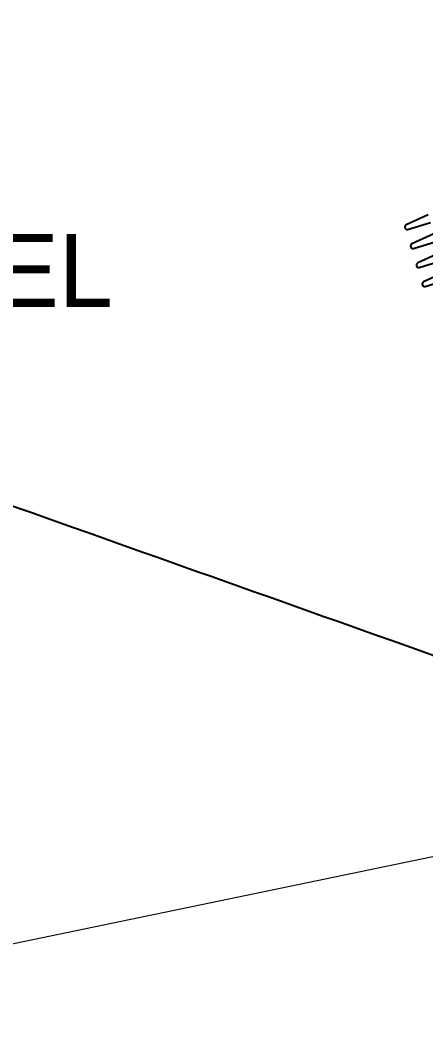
# Model space of a CAD drawing. Header units: centimetres. Extents: x 14 to 66415, y 14 to 43040.
# Drawn here: x 5487 to 6599, y 32378 to 35117 of the extents above; entities that cross this region are included whole.
import ezdxf

# ---------------------------------------------------------------- set-up
doc = ezdxf.new("R2010")
doc.units = ezdxf.units.CM
doc.header["$LTSCALE"] = 10
doc.header["$MEASUREMENT"] = 0
doc.layers.get('DEFPOINTS').update_dxf_attribs({"color": 2, "linetype": 'CONTINUOUS'})
for name, color, linetype in [('DIMENCIONES', 252, 'CONTINUOUS'), ('TERMINALES', 250, 'CONTINUOUS'), ('TEXTOS', 7, 'CONTINUOUS')]:
    doc.layers.add(name, color=color, linetype=linetype)
doc.styles.get("Standard").update_dxf_attribs({"font": ''})
doc.styles.get('Standard').set_extended_font_data('Zurich Ex BT')
doc.dimstyles.get("Standard").update_dxf_attribs({"dimtxt": 200, "dimasz": 80, "dimexe": 3, "dimexo": 10, "dimgap": 0.09, "dimtad": 0, "dimtih": 1, "dimtoh": 1, "dimzin": 0, "dimdsep": 46, "dimtxsty": 'Standard', "dimcen": 0.09, "dimclrd": 256, "dimclre": 256, "dimclrt": 256, "dimadec": 0, "dimazin": 0, "dimtfac": 1, "dimtofl": 0, "dimtmove": 0, "dimatfit": 3, "dimfxl": 0, "dimtolj": 1, "dimtzin": 0, "dimlwd": 0, "dimlwe": 0, "dimarcsym": 0})

# ---------------------------------------------------------------- blocks, each defined once
blk = doc.blocks.new('*D243')
at = {"layer": 'DEFPOINTS', "color": 0}
for p in [(1104.010890707847, 39543.11331224097), (8705.020548392728, 39543.11331224097), (8705.020548392728, 4623.113312240981)]:
    blk.add_point(p, dxfattribs=at)
at = {"layer": 'DIMENCIONES', "lineweight": 0}
for p, q in [((8695.020548392728, 39543.11331224097), (1101.010890707846, 39543.11331224097)), ((1104.010890707847, 39343.11331224097), (1104.010890707843, 22037.26060037656)), ((1104.010890707839, 4823.113312240984), (1104.010890707843, 21833.69076986809)), ((8695.020548392728, 4623.113312240981), (1101.010890707839, 4623.113312240984))]:
    blk.add_line(p, q, dxfattribs=at)
at = {"layer": 'DIMENCIONES'}
for points in [[(1070.677557374513, 39343.11331224097), (1137.34422404118, 39343.11331224097), (1104.010890707847, 39543.11331224097)], [(1070.677557374506, 4823.113312240984), (1137.344224041172, 4823.113312240984), (1104.010890707839, 4623.113312240984)]]:
    blk.add_solid(points, dxfattribs=at)
at = {"layer": 'DIMENCIONES', "insert": (1104.010890707839, 21935.47568512232), "char_height": 200, "attachment_point": 5}
blk.add_mtext('\\A1;34920.00', dxfattribs=at)
blk = doc.blocks.new('*D244')
at = {"layer": 'DEFPOINTS', "color": 0}
for p in [(8705.020548392728, 39543.11331224097), (1984.868574810015, 29743.11331224097), (8705.020548392728, 29743.11331224097)]:
    blk.add_point(p, dxfattribs=at)
at = {"layer": 'DIMENCIONES', "lineweight": 0}
for p, q in [((8695.020548392728, 39543.11331224097), (1981.868574810018, 39543.11331224097)), ((1984.868574810017, 39343.11331224097), (1984.868574810016, 34744.89822749521)), ((1984.868574810015, 29943.11331224097), (1984.868574810016, 34541.32839698673)), ((8695.020548392728, 29743.11331224097), (1981.868574810015, 29743.11331224097))]:
    blk.add_line(p, q, dxfattribs=at)
at = {"layer": 'DIMENCIONES'}
for points in [[(1951.535241476684, 39343.11331224097), (2018.20190814335, 39343.11331224097), (1984.868574810017, 39543.11331224097)], [(1951.535241476682, 29943.11331224097), (2018.201908143348, 29943.11331224097), (1984.868574810015, 29743.11331224097)]]:
    blk.add_solid(points, dxfattribs=at)
at = {"layer": 'DIMENCIONES', "insert": (1984.868574810011, 34643.11331224097), "char_height": 200, "attachment_point": 5}
blk.add_mtext('\\A1;9800.00', dxfattribs=at)

msp = doc.modelspace()

# ---------------------------------------------------------------- linework, layer by layer
at = {"layer": 'TERMINALES'}
for points in [[(6604.31418470369, 34582.97396458285), (6544.401102668198, 34555.66768976925, 0.3760080610920715), (6540.858701512043, 34547.81660282584), (6541.061752562469, 34547.14947593697, 0.3760080610922364), (6548.377483026416, 34542.60324013208), (6610.666564258572, 34562.10313851923, -0.3760080610921219)], [(6620.200752491888, 34530.77843846222), (6560.287670450576, 34503.47216364877, 0.3760080610920715), (6556.745269294421, 34495.62107670536), (6556.948320350668, 34494.95394981648, 0.3760080610922364), (6564.264050808793, 34490.4077140116), (6626.55313204095, 34509.90761239875, -0.3760080610921219)], [(6636.087320274266, 34478.58291234174), (6576.174238232954, 34451.27663752828, 0.3760080610920715), (6572.631837076799, 34443.42555058487), (6572.834888132813, 34442.758423696, 0.3760080610922364), (6580.150618591171, 34438.21218789111), (6642.439699829149, 34457.71208627812, -0.3760080610921219)], [(6651.973888056411, 34426.38738622125), (6592.060806015099, 34399.0811114078, 0.3760080610920715), (6588.518404858944, 34391.23002446438), (6588.721455915656, 34390.56289757551, 0.3760080610922364), (6596.037186373316, 34386.01666177048), (6658.326267611294, 34405.51656015763, -0.3760080610921219)]]:
    msp.add_lwpolyline(points, format="xyb", dxfattribs=at)

# ---------------------------------------------------------------- texts
at = {"layer": 'TEXTOS', "insert": (2545.958983158111, 34530.64176341385), "char_height": 200, "width": 3219.651123626507, "attachment_point": 1}
msp.add_mtext('COLILLA DE TIERRA DEL APARTARRAYO', dxfattribs=at)

# ---------------------------------------------------------------- dimensions: what is measured, and where the dimension line sits
at = {"layer": 'DIMENCIONES'}
for base, p1, p2, picture, middle in [((1104.010890707847, 39543.11331224097), (8705.020548392728, 4623.113312240981), (8705.020548392728, 39543.11331224097), '*D243', (1104.010890707839, 21935.47568512232)), ((1984.868574810015, 29743.11331224097), (8705.020548392728, 39543.11331224097), (8705.020548392728, 29743.11331224097), '*D244', (1984.868574810011, 34643.11331224097))]:
    dim = msp.add_linear_dim(base=base, p1=p1, p2=p2, angle=90, dimstyle='Standard', override={"dimtxt": 200, "dimasz": 200}, dxfattribs=at)
    dim.commit()
    dim.dimension.update_dxf_attribs({"geometry": picture, "text_midpoint": middle, "dimtype": 160})

# ---------------------------------------------------------------- leaders
at = {"layer": 'TEXTOS', "path_type": 1}
msp.add_leader([(7417.762657747895, 33090.52311239029), (4987.147060892603, 33954.47162855264)], dimstyle='Standard', override={"dimgap": 0.09, "dimtad": 0}, dxfattribs=at)
at = {"layer": 'TEXTOS'}
msp.add_leader([(8225.75691576727, 33156.69093251207), (5053.001279128075, 32498.24313583529)], dimstyle='Standard', override={"dimgap": 0.09, "dimtad": 0}, dxfattribs=at)

doc.saveas('drawing.dxf')
